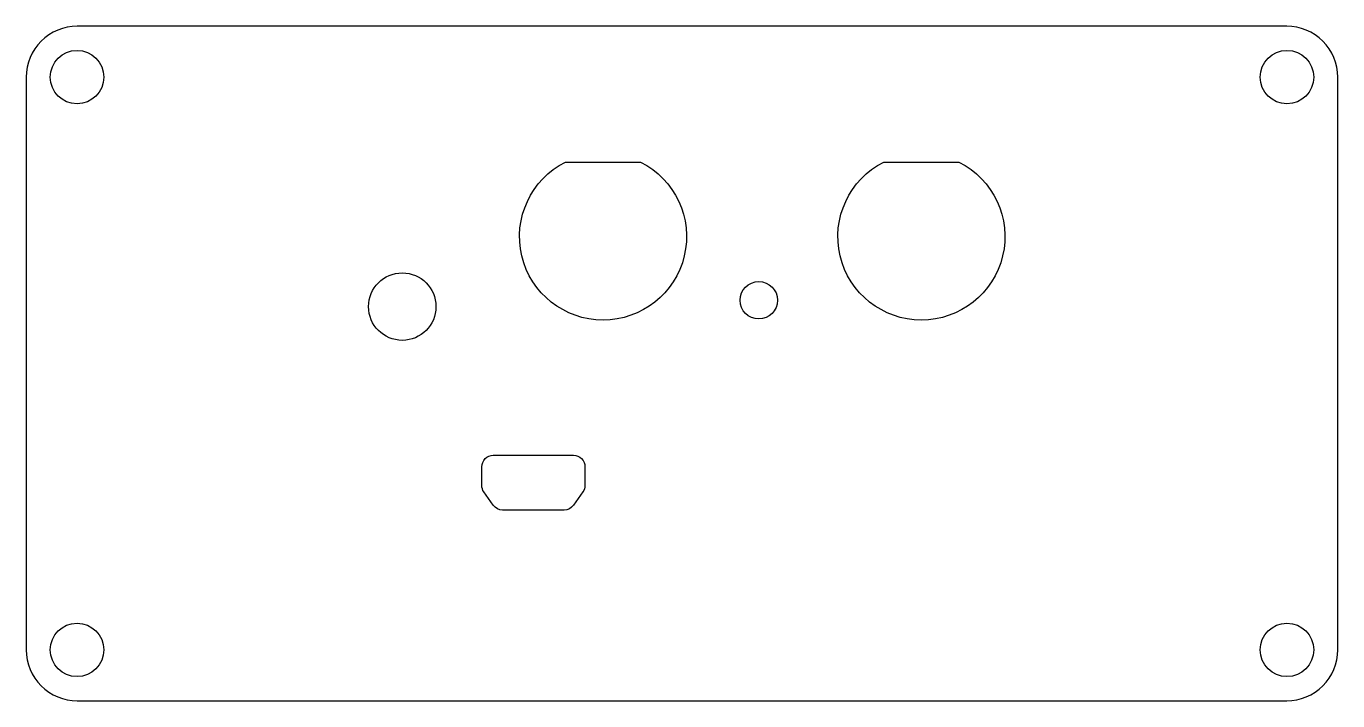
# Model space of a CAD drawing. Header units: millimetres. Extents: x -43 to 60, y -15 to 38.
import ezdxf

# ---------------------------------------------------------------- set-up
doc = ezdxf.new("R2010")
doc.units = ezdxf.units.MM
doc.layers.get('0').update_dxf_attribs({"linetype": 'CONTINUOUS'})

msp = doc.modelspace()

# ---------------------------------------------------------------- linework, layer by layer
for points in [[(-43, -11, 0.414214), (-39, -15), (56, -15, 0.414214), (60, -11), (60, 34, 0.414214), (56, 38), (-39, 38, 0.414214), (-43, 34)], [(-0.65, 27.33), (5.25, 27.33, -4.208894)], [(24.35, 27.33), (30.25, 27.33, -4.208894)], [(-7.22, 1.93), (-7.22, 3.39, -0.414214), (-6.32, 4.29), (-0.02, 4.29, -0.414214), (0.88, 3.39), (0.88, 1.93, -0.154733), (0.71, 1.41), (-0.02, 0.37, -0.243852), (-0.76, -0.02), (-3.17, -0.02), (-3.18, -0.02), (-5.59, -0.02, -0.243852), (-6.32, 0.37), (-7.06, 1.41, -0.154733)]]:
    msp.add_lwpolyline(points, format="xyb", close=True)
for centre, radius in [((-39.01, 34), 2.1), ((56.01, 34), 2.1), ((-13.47, 15.97), 2.65), ((14.53, 16.47), 1.47), ((-39.01, -11), 2.1), ((56.01, -11), 2.1)]:
    msp.add_circle(centre, radius)

doc.saveas('drawing.dxf')
